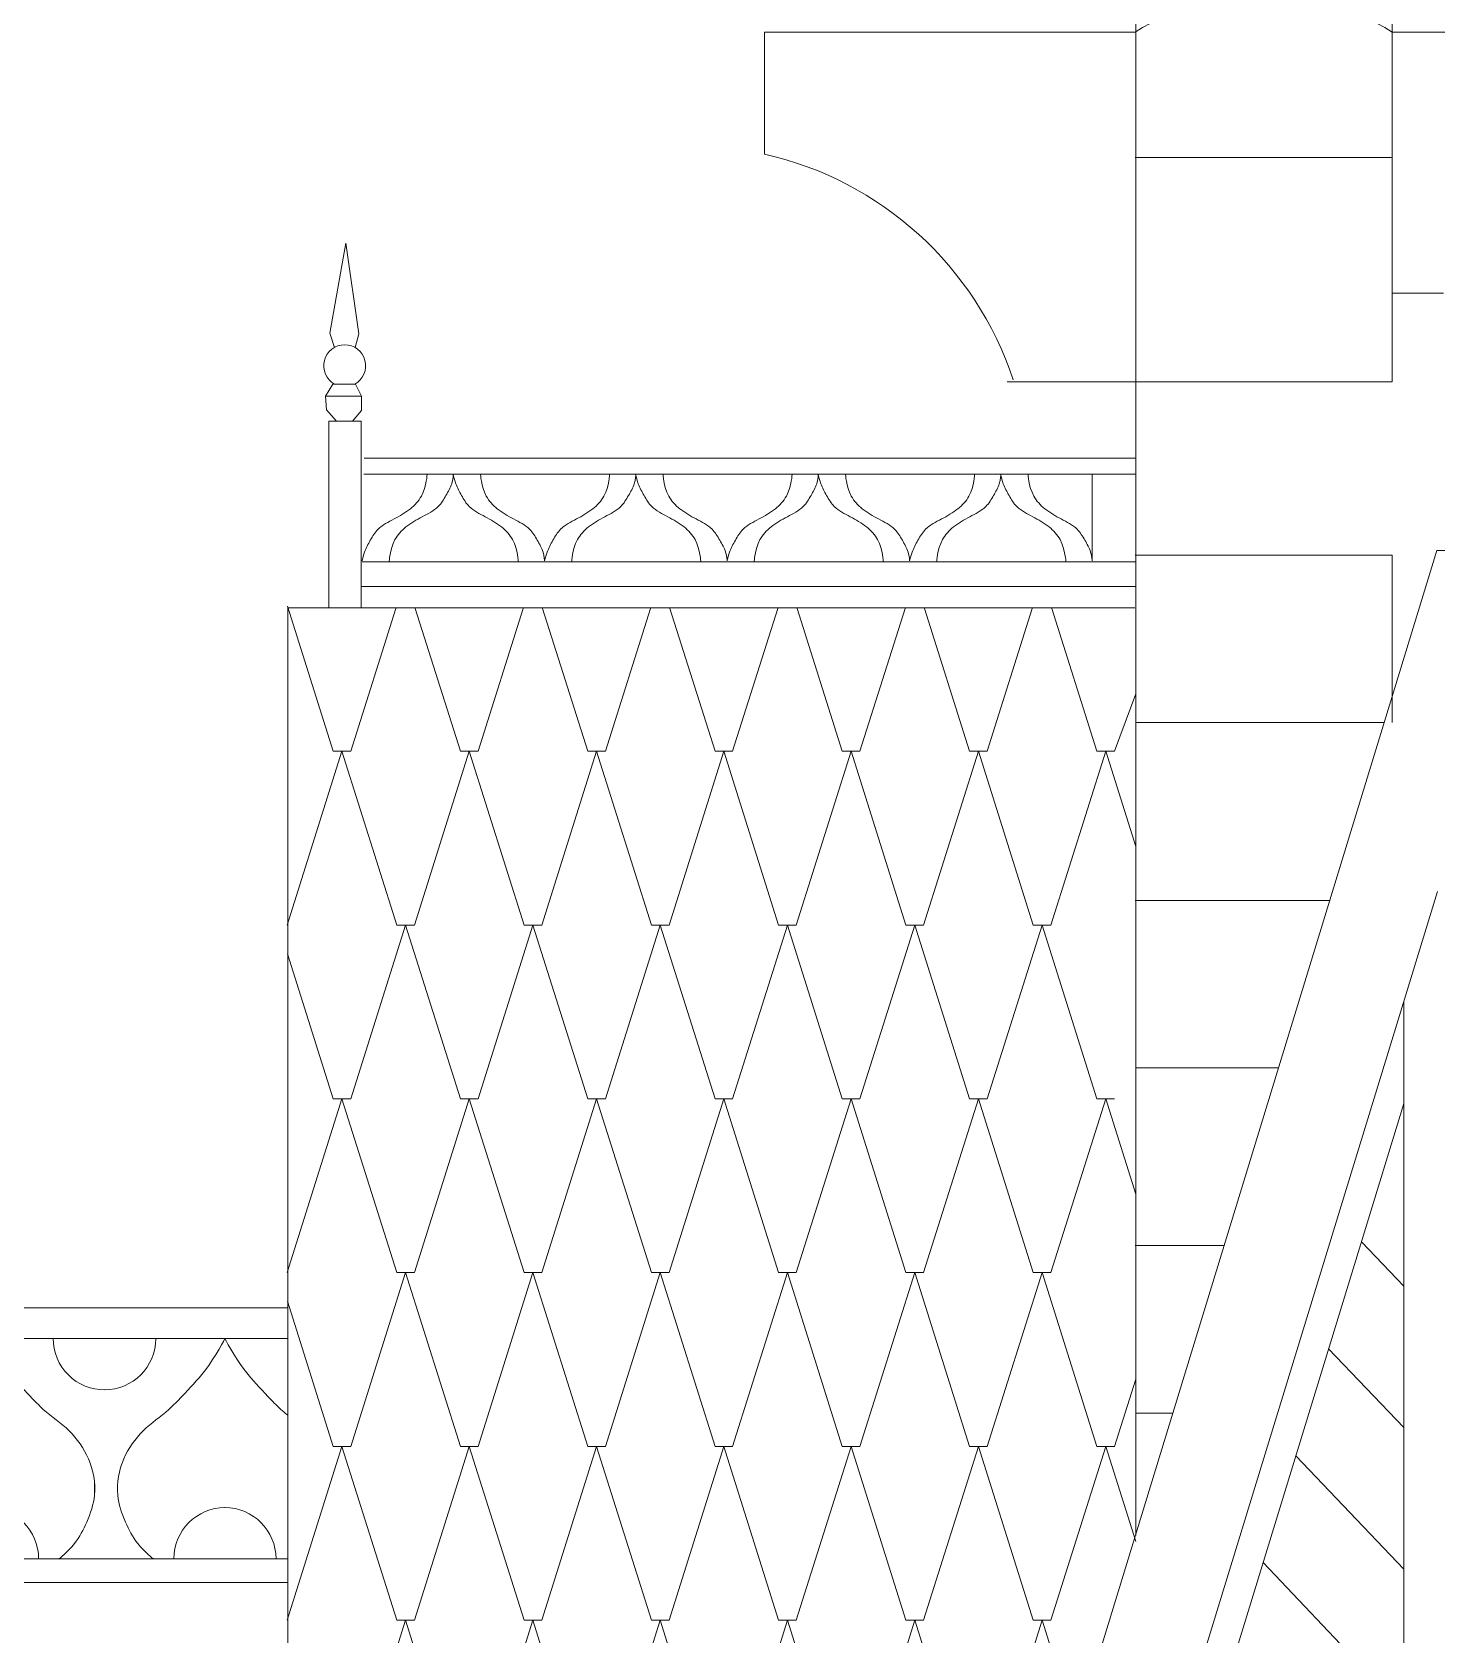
# Model space of a CAD drawing. Header units: millimetres. Extents: x 2399 to 111977, y 1313 to 59551.
# Drawn here: x 92001 to 93640, y 41250 to 43119 of the extents above; entities that cross this region are included whole.
import ezdxf

# ---------------------------------------------------------------- set-up
doc = ezdxf.new("R2010")
doc.units = ezdxf.units.MM
doc.layers.add('Basement level', color=252, linetype='Continuous', lineweight=13)
doc.layers.add('main line', color=7, linetype='Continuous', lineweight=13)
doc.layers.add('hatch1', color=7, linetype='Continuous', lineweight=20, true_color=0x6a6a6a)

msp = doc.modelspace()

# ---------------------------------------------------------------- linework, layer by layer
at = {"layer": 'Basement level', "color": 252, "linetype": 'Continuous', "lineweight": 13}
msp.add_line((93264.144, 42280.4287), (93288.8886, 42347.496), dxfattribs=at)
at = {"layer": 'hatch1', "color": 251, "linetype": 'Continuous', "lineweight": 20, "true_color": 0x6a6a6a}
for p, q in [((92299.2195, 42449.6758), (92352.6271, 42280.4287)), ((92425.8095, 42447.0881), (92373.2185, 42280.4287)), ((92448.5237, 42447.0881), (92501.1147, 42280.4287)), ((92574.2971, 42447.0881), (92521.706, 42280.4287)), ((92597.0113, 42447.0881), (92649.6023, 42280.4287)), ((92722.7847, 42447.0881), (92670.1936, 42280.4287)), ((92745.4989, 42447.0881), (92798.0899, 42280.4287)), ((92871.2722, 42447.0881), (92818.6812, 42280.4287)), ((92893.9865, 42447.0881), (92946.5775, 42280.4287)), ((93019.7598, 42447.0881), (92967.1688, 42280.4287)), ((93042.474, 42447.0881), (93095.0651, 42280.4287)), ((93168.2474, 42447.0881), (93115.6564, 42280.4287)), ((93190.9616, 42447.0881), (93243.5527, 42280.4287)), ((92362.9228, 42280.4287), (92298.9747, 42077.779)), ((92373.2185, 42280.4287), (92352.6271, 42280.4287)), ((92362.9228, 42280.4287), (92426.8709, 42077.779)), ((92511.4104, 42280.4287), (92447.4622, 42077.779)), ((92521.706, 42280.4287), (92501.1147, 42280.4287)), ((92511.4104, 42280.4287), (92575.3585, 42077.779)), ((92659.898, 42280.4287), (92595.9498, 42077.779)), ((92670.1936, 42280.4287), (92649.6023, 42280.4287)), ((92659.898, 42280.4287), (92723.8461, 42077.779)), ((92808.3856, 42280.4287), (92744.4374, 42077.779)), ((92818.6812, 42280.4287), (92798.0899, 42280.4287)), ((92808.3856, 42280.4287), (92872.3337, 42077.779)), ((92956.8731, 42280.4287), (92892.925, 42077.779)), ((92967.1688, 42280.4287), (92946.5775, 42280.4287)), ((92956.8731, 42280.4287), (93020.8213, 42077.779)), ((93105.3607, 42280.4287), (93041.4126, 42077.779)), ((93115.6564, 42280.4287), (93095.0651, 42280.4287)), ((93105.3607, 42280.4287), (93169.3089, 42077.779)), ((93253.8483, 42280.4287), (93189.9002, 42077.779)), ((93264.144, 42280.4287), (93243.5527, 42280.4287)), ((93253.8483, 42280.4287), (93288.8886, 42169.387)), ((92437.1666, 42077.779), (92373.2185, 41875.1293)), ((92447.4622, 42077.779), (92426.8709, 42077.779)), ((92437.1666, 42077.779), (92501.1147, 41875.1293)), ((92585.6542, 42077.779), (92521.706, 41875.1293)), ((92595.9498, 42077.779), (92575.3585, 42077.779)), ((92585.6542, 42077.779), (92649.6023, 41875.1293)), ((92734.1418, 42077.779), (92670.1936, 41875.1293)), ((92744.4374, 42077.779), (92723.8461, 42077.779)), ((92734.1418, 42077.779), (92798.0899, 41875.1293)), ((92882.6294, 42077.779), (92818.6812, 41875.1293)), ((92892.925, 42077.779), (92872.3337, 42077.779)), ((92882.6294, 42077.779), (92946.5775, 41875.1293)), ((93031.1169, 42077.779), (92967.1688, 41875.1293)), ((93041.4126, 42077.779), (93020.8213, 42077.779)), ((93031.1169, 42077.779), (93095.0651, 41875.1293)), ((93179.6045, 42077.779), (93115.6564, 41875.1293)), ((93189.9002, 42077.779), (93169.3089, 42077.779)), ((93179.6045, 42077.779), (93243.5527, 41875.1293)), ((92299.2195, 42044.3764), (92352.6271, 41875.1293)), ((92362.9228, 41875.1293), (92298.9747, 41672.4796)), ((92373.2185, 41875.1293), (92352.6271, 41875.1293)), ((92362.9228, 41875.1293), (92426.8709, 41672.4796)), ((92511.4104, 41875.1293), (92447.4622, 41672.4796)), ((92521.706, 41875.1293), (92501.1147, 41875.1293)), ((92511.4104, 41875.1293), (92575.3585, 41672.4796)), ((92659.898, 41875.1293), (92595.9498, 41672.4796)), ((92670.1936, 41875.1293), (92649.6023, 41875.1293)), ((92659.898, 41875.1293), (92723.8461, 41672.4796)), ((92808.3856, 41875.1293), (92744.4374, 41672.4796)), ((92818.6812, 41875.1293), (92798.0899, 41875.1293)), ((92808.3856, 41875.1293), (92872.3337, 41672.4796)), ((92956.8731, 41875.1293), (92892.925, 41672.4796)), ((92967.1688, 41875.1293), (92946.5775, 41875.1293)), ((92956.8731, 41875.1293), (93020.8213, 41672.4796)), ((93105.3607, 41875.1293), (93041.4126, 41672.4796)), ((93115.6564, 41875.1293), (93095.0651, 41875.1293)), ((93105.3607, 41875.1293), (93169.3089, 41672.4796)), ((93253.8483, 41875.1293), (93189.9002, 41672.4796)), ((93264.144, 41875.1293), (93243.5527, 41875.1293)), ((93253.8483, 41875.1293), (93288.8886, 41764.0876)), ((92437.1666, 41672.4796), (92373.2185, 41469.8299)), ((92447.4622, 41672.4796), (92426.8709, 41672.4796)), ((92437.1666, 41672.4796), (92501.1147, 41469.8299)), ((92585.6542, 41672.4796), (92521.706, 41469.8299)), ((92595.9498, 41672.4796), (92575.3585, 41672.4796)), ((92585.6542, 41672.4796), (92649.6023, 41469.8299)), ((92734.1418, 41672.4796), (92670.1936, 41469.8299)), ((92744.4374, 41672.4796), (92723.8461, 41672.4796)), ((92734.1418, 41672.4796), (92798.0899, 41469.8299)), ((92882.6294, 41672.4796), (92818.6812, 41469.8299)), ((92892.925, 41672.4796), (92872.3337, 41672.4796)), ((92882.6294, 41672.4796), (92882.3233, 41671.5096)), ((92882.6294, 41672.4796), (92882.8636, 41671.7372)), ((92882.6294, 41672.4796), (92946.5775, 41469.8299)), ((93031.1169, 41672.4796), (92967.1688, 41469.8299)), ((93041.4126, 41672.4796), (93020.8213, 41672.4796)), ((93031.1169, 41672.4796), (93095.0651, 41469.8299)), ((93179.6045, 41672.4796), (93115.6564, 41469.8299)), ((93189.9002, 41672.4796), (93169.3089, 41672.4796)), ((93179.6045, 41672.4796), (93243.5527, 41469.8299)), ((92299.2195, 41639.0771), (92352.6271, 41469.8299)), ((93288.8886, 41548.245), (93264.144, 41469.8299)), ((92362.9228, 41469.8299), (92298.9747, 41267.1802)), ((92373.2185, 41469.8299), (92352.6271, 41469.8299)), ((92362.9228, 41469.8299), (92426.8709, 41267.1802)), ((92511.4104, 41469.8299), (92447.4622, 41267.1802)), ((92521.706, 41469.8299), (92501.1147, 41469.8299)), ((92511.4104, 41469.8299), (92575.3585, 41267.1802)), ((92659.898, 41469.8299), (92595.9498, 41267.1802)), ((92670.1936, 41469.8299), (92649.6023, 41469.8299)), ((92659.898, 41469.8299), (92723.8461, 41267.1802)), ((92808.3856, 41469.8299), (92744.4374, 41267.1802)), ((92818.6812, 41469.8299), (92798.0899, 41469.8299)), ((92808.3856, 41469.8299), (92872.3337, 41267.1802)), ((92956.8731, 41469.8299), (92892.925, 41267.1802)), ((92967.1688, 41469.8299), (92946.5775, 41469.8299)), ((92956.8731, 41469.8299), (93020.8213, 41267.1802)), ((93105.3607, 41469.8299), (93041.4126, 41267.1802)), ((93115.6564, 41469.8299), (93095.0651, 41469.8299)), ((93105.3607, 41469.8299), (93169.3089, 41267.1802)), ((93253.8483, 41469.8299), (93189.9002, 41267.1802)), ((93264.144, 41469.8299), (93243.5527, 41469.8299)), ((93253.8483, 41469.8299), (93288.8886, 41358.7882)), ((92437.1666, 41267.1802), (92373.2185, 41064.5305)), ((92447.4622, 41267.1802), (92426.8709, 41267.1802)), ((92437.1666, 41267.1802), (92501.1147, 41064.5305)), ((92585.6542, 41267.1802), (92521.706, 41064.5305)), ((92595.9498, 41267.1802), (92575.3585, 41267.1802)), ((92585.6542, 41267.1802), (92649.6023, 41064.5305)), ((92734.1418, 41267.1802), (92670.1936, 41064.5305)), ((92744.4374, 41267.1802), (92723.8461, 41267.1802)), ((92734.1418, 41267.1802), (92798.0899, 41064.5305)), ((92882.6294, 41267.1802), (92818.6812, 41064.5305)), ((92892.925, 41267.1802), (92872.3337, 41267.1802)), ((92882.6294, 41267.1802), (92882.3233, 41266.2103)), ((92882.6294, 41267.1802), (92946.5775, 41064.5305)), ((92882.6294, 41267.1802), (92882.8636, 41266.4378)), ((93031.1169, 41267.1802), (92967.1688, 41064.5305)), ((93041.4126, 41267.1802), (93020.8213, 41267.1802)), ((93031.1169, 41267.1802), (93095.0651, 41064.5305)), ((93179.6045, 41267.1802), (93115.6564, 41064.5305)), ((93189.9002, 41267.1802), (93169.3089, 41267.1802)), ((93179.6045, 41267.1802), (93243.5527, 41064.5305))]:
    msp.add_line(p, q, dxfattribs=at)
for points in [[(92386.4438, 42502.447), (92386.4438, 42502.447), (92387.5058, 42507.7199), (92389.3591, 42512.7416), (92391.1316, 42517.5444), (92393.517, 42522.0891), (92396.0277, 42526.5552), (92398.6142, 42531.1561), (92401.3255, 42535.7166), (92405.078, 42539.4161), (92410.3395, 42544.6033), (92417.1248, 42547.8217), (92423.6549, 42551.3244), (92430.2657, 42554.8704), (92436.864, 42558.532), (92442.7082, 42563.2327), (92447.8492, 42567.3678), (92452.4321, 42572.194), (92455.5691, 42577.9989), (92461.9378, 42589.7843), (92462.2377, 42603.7208), (92462.2377, 42603.7208)], [(92492.8119, 42602.8113), (92492.8119, 42602.8113), (92492.5194, 42597.5189), (92490.9639, 42592.5167), (92489.4419, 42587.6221), (92486.8663, 42583.1478), (92484.2953, 42578.7031), (92481.653, 42574.1351), (92478.9855, 42569.5508), (92475.245, 42565.8421), (92469.9982, 42560.64), (92463.1982, 42557.4365), (92456.6681, 42553.9338), (92450.0572, 42550.3879), (92443.4589, 42546.7262), (92437.6148, 42542.0256), (92432.4738, 42537.8904), (92427.8908, 42533.0643), (92424.7539, 42527.2593), (92418.3852, 42515.4739), (92418.0852, 42501.5374), (92418.0852, 42501.5374)], [(92492.8119, 42602.8113), (92492.8119, 42602.8113), (92493.8739, 42597.5384), (92495.7272, 42592.5167), (92497.4997, 42587.7139), (92499.8852, 42583.1691), (92502.3958, 42578.7031), (92504.9823, 42574.1022), (92507.6937, 42569.5416), (92511.4461, 42565.8421), (92516.7077, 42560.6549), (92523.493, 42557.4365), (92530.0231, 42553.9338), (92536.6339, 42550.3879), (92543.2322, 42546.7262), (92549.0763, 42542.0256), (92554.2173, 42537.8904), (92558.8003, 42533.0643), (92561.9372, 42527.2593), (92568.3059, 42515.4739), (92568.6059, 42501.5374), (92568.6059, 42501.5374)], [(92599.3422, 42502.447), (92599.3422, 42502.447), (92599.0496, 42507.7393), (92597.4942, 42512.7416), (92595.9722, 42517.6361), (92593.3966, 42522.1104), (92590.8255, 42526.5552), (92588.1832, 42531.1231), (92585.5158, 42535.7074), (92581.7752, 42539.4161), (92576.5285, 42544.6182), (92569.7284, 42547.8217), (92563.1983, 42551.3244), (92556.5875, 42554.8704), (92549.9892, 42558.532), (92544.1451, 42563.2327), (92539.0041, 42567.3678), (92534.4211, 42572.194), (92531.2841, 42577.9989), (92524.9154, 42589.7843), (92524.6155, 42603.7208), (92524.6155, 42603.7208)], [(92599.3422, 42502.447), (92599.3422, 42502.447), (92600.4042, 42507.7199), (92602.2575, 42512.7416), (92604.03, 42517.5444), (92606.4154, 42522.0891), (92608.9261, 42526.5552), (92611.5126, 42531.1561), (92614.2239, 42535.7166), (92617.9764, 42539.4161), (92623.2379, 42544.6033), (92630.0232, 42547.8217), (92636.5533, 42551.3244), (92643.1641, 42554.8704), (92649.7624, 42558.532), (92655.6065, 42563.2327), (92660.7475, 42567.3678), (92665.3305, 42572.194), (92668.4675, 42577.9989), (92674.8362, 42589.7843), (92675.1361, 42603.7208), (92675.1361, 42603.7208)], [(92705.7103, 42602.8113), (92705.7103, 42602.8113), (92705.4177, 42597.5189), (92703.8623, 42592.5167), (92702.3403, 42587.6221), (92699.7647, 42583.1478), (92697.1937, 42578.7031), (92694.5514, 42574.1351), (92691.8839, 42569.5508), (92688.1434, 42565.8421), (92682.8966, 42560.64), (92676.0965, 42557.4365), (92669.5664, 42553.9338), (92662.9556, 42550.3879), (92656.3573, 42546.7262), (92650.5132, 42542.0256), (92645.3722, 42537.8904), (92640.7892, 42533.0643), (92637.6523, 42527.2593), (92631.2836, 42515.4739), (92630.9836, 42501.5374), (92630.9836, 42501.5374)], [(92705.7103, 42602.8113), (92705.7103, 42602.8113), (92706.7723, 42597.5384), (92708.6256, 42592.5167), (92710.3981, 42587.7139), (92712.7835, 42583.1691), (92715.2942, 42578.7031), (92717.8807, 42574.1022), (92720.5921, 42569.5416), (92724.3445, 42565.8421), (92729.606, 42560.6549), (92736.3913, 42557.4365), (92742.9214, 42553.9338), (92749.5323, 42550.3879), (92756.1306, 42546.7262), (92761.9747, 42542.0256), (92767.1157, 42537.8904), (92771.6987, 42533.0643), (92774.8356, 42527.2593), (92781.2043, 42515.4739), (92781.5043, 42501.5374), (92781.5043, 42501.5374)], [(92812.2406, 42502.447), (92812.2406, 42502.447), (92811.948, 42507.7393), (92810.3925, 42512.7416), (92808.8706, 42517.6361), (92806.295, 42522.1104), (92803.7239, 42526.5552), (92801.0816, 42531.1231), (92798.4142, 42535.7074), (92794.6736, 42539.4161), (92789.4268, 42544.6182), (92782.6268, 42547.8217), (92776.0967, 42551.3244), (92769.4859, 42554.8704), (92762.8876, 42558.532), (92757.0435, 42563.2327), (92751.9025, 42567.3678), (92747.3195, 42572.194), (92744.1825, 42577.9989), (92737.8138, 42589.7843), (92737.5139, 42603.7208), (92737.5139, 42603.7208)], [(92812.2406, 42502.447), (92812.2406, 42502.447), (92813.3025, 42507.7199), (92815.1559, 42512.7416), (92816.9284, 42517.5444), (92819.3138, 42522.0891), (92821.8245, 42526.5552), (92824.411, 42531.1561), (92827.1223, 42535.7166), (92830.8748, 42539.4161), (92836.1363, 42544.6033), (92842.9216, 42547.8217), (92849.4517, 42551.3244), (92856.0625, 42554.8704), (92862.6608, 42558.532), (92868.5049, 42563.2327), (92873.6459, 42567.3678), (92878.2289, 42572.194), (92881.3659, 42577.9989), (92887.7346, 42589.7843), (92888.0345, 42603.7208), (92888.0345, 42603.7208)], [(92918.6087, 42602.8113), (92918.6087, 42602.8113), (92918.3161, 42597.5189), (92916.7607, 42592.5167), (92915.2387, 42587.6221), (92912.6631, 42583.1478), (92910.092, 42578.7031), (92907.4497, 42574.1351), (92904.7823, 42569.5508), (92901.0417, 42565.8421), (92895.795, 42560.64), (92888.9949, 42557.4365), (92882.4648, 42553.9338), (92875.854, 42550.3879), (92869.2557, 42546.7262), (92863.4116, 42542.0256), (92858.2706, 42537.8904), (92853.6876, 42533.0643), (92850.5507, 42527.2593), (92844.182, 42515.4739), (92843.882, 42501.5374), (92843.882, 42501.5374)], [(92918.6087, 42602.8113), (92918.6087, 42602.8113), (92919.6707, 42597.5384), (92921.524, 42592.5167), (92923.2965, 42587.7139), (92925.6819, 42583.1691), (92928.1926, 42578.7031), (92930.7791, 42574.1022), (92933.4904, 42569.5416), (92937.2429, 42565.8421), (92942.5044, 42560.6549), (92949.2897, 42557.4365), (92955.8198, 42553.9338), (92962.4306, 42550.3879), (92969.0289, 42546.7262), (92974.8731, 42542.0256), (92980.014, 42537.8904), (92984.597, 42533.0643), (92987.734, 42527.2593), (92994.1027, 42515.4739), (92994.4026, 42501.5374), (92994.4026, 42501.5374)], [(93025.139, 42502.447), (93025.139, 42502.447), (93024.8464, 42507.7393), (93023.2909, 42512.7416), (93021.769, 42517.6361), (93019.1934, 42522.1104), (93016.6223, 42526.5552), (93013.98, 42531.1231), (93011.3126, 42535.7074), (93007.572, 42539.4161), (93002.3252, 42544.6182), (92995.5252, 42547.8217), (92988.9951, 42551.3244), (92982.3843, 42554.8704), (92975.786, 42558.532), (92969.9418, 42563.2327), (92964.8009, 42567.3678), (92960.2179, 42572.194), (92957.0809, 42577.9989), (92950.7122, 42589.7843), (92950.4123, 42603.7208), (92950.4123, 42603.7208)], [(93025.139, 42502.447), (93025.139, 42502.447), (93026.2009, 42507.7199), (93028.0542, 42512.7416), (93029.8267, 42517.5444), (93032.2122, 42522.0891), (93034.7229, 42526.5552), (93037.3093, 42531.1561), (93040.0207, 42535.7166), (93043.7732, 42539.4161), (93049.0347, 42544.6033), (93055.82, 42547.8217), (93062.3501, 42551.3244), (93068.9609, 42554.8704), (93075.5592, 42558.532), (93081.4033, 42563.2327), (93086.5443, 42567.3678), (93091.1273, 42572.194), (93094.2643, 42577.9989), (93100.633, 42589.7843), (93100.9329, 42603.7208), (93100.9329, 42603.7208)], [(93131.5071, 42602.8113), (93131.5071, 42602.8113), (93131.2145, 42597.5189), (93129.6591, 42592.5167), (93128.1371, 42587.6221), (93125.5615, 42583.1478), (93122.9904, 42578.7031), (93120.3481, 42574.1351), (93117.6807, 42569.5508), (93113.9401, 42565.8421), (93108.6934, 42560.64), (93101.8933, 42557.4365), (93095.3632, 42553.9338), (93088.7524, 42550.3879), (93082.1541, 42546.7262), (93076.31, 42542.0256), (93071.169, 42537.8904), (93066.586, 42533.0643), (93063.449, 42527.2593), (93057.0803, 42515.4739), (93056.7804, 42501.5374), (93056.7804, 42501.5374)], [(93131.5071, 42602.8113), (93131.5071, 42602.8113), (93132.5691, 42597.5384), (93134.4224, 42592.5167), (93136.1949, 42587.7139), (93138.5803, 42583.1691), (93141.091, 42578.7031), (93143.6775, 42574.1022), (93146.3888, 42569.5416), (93150.1413, 42565.8421), (93155.4028, 42560.6549), (93162.1881, 42557.4365), (93168.7182, 42553.9338), (93175.329, 42550.3879), (93181.9273, 42546.7262), (93187.7714, 42542.0256), (93192.9124, 42537.8904), (93197.4954, 42533.0643), (93200.6324, 42527.2593), (93207.0011, 42515.4739), (93207.301, 42501.5374), (93207.301, 42501.5374)], [(93238.0373, 42502.447), (93238.0373, 42502.447), (93237.7448, 42507.7393), (93236.1893, 42512.7416), (93234.6673, 42517.6361), (93232.0917, 42522.1104), (93229.5207, 42526.5552), (93226.8784, 42531.1231), (93224.2109, 42535.7074), (93220.4704, 42539.4161), (93215.2236, 42544.6182), (93208.4236, 42547.8217), (93201.8935, 42551.3244), (93195.2827, 42554.8704), (93188.6843, 42558.532), (93182.8402, 42563.2327), (93177.6992, 42567.3678), (93173.1162, 42572.194), (93169.9793, 42577.9989), (93163.6106, 42589.7843), (93163.3107, 42603.7208), (93163.3107, 42603.7208)]]:
    msp.add_open_spline(points, degree=3, knots=[0, 0, 0, 0, 1, 1, 1, 2, 2, 2, 3, 3, 3, 4, 4, 4, 5, 5, 5, 6, 6, 6, 7, 7, 7, 7], dxfattribs=at)
at = {"layer": 'main line', "color": 7, "linetype": 'Continuous', "lineweight": 13}
for p, q in [((93288.8886, 41366.0396), (93288.8886, 43484.1973)), ((93588.0987, 43428.5804), (93588.0987, 42711.3893)), ((93588.0987, 43215.7717), (93588.0987, 43020.7197)), ((93288.0987, 43119.1472), (92855.7544, 43119.1472)), ((92855.7544, 43119.1472), (92855.7544, 42976.9034)), ((93588.0987, 43119.1472), (94296.7313, 43119.1472)), ((93588.0987, 43010.8402), (93588.0987, 42815.6164)), ((93588.0987, 42972.7751), (93288.0987, 42972.7751)), ((92348.8853, 42767.9907), (92367.6435, 42872.8837)), ((92367.6435, 42872.8837), (92382.5735, 42767.2251)), ((93588.0987, 42814.7289), (93647.9049, 42814.7289)), ((92354.2636, 42751.4954), (92348.8853, 42767.9907)), ((92382.5735, 42767.2251), (92378.3378, 42751.2823)), ((93138.945, 42711.3893), (93288.0987, 42711.3893)), ((93288.0987, 42711.3893), (93588.0987, 42711.3893)), ((92343.9086, 42694.489), (92352.3307, 42708.6534)), ((92343.9086, 42694.489), (92385.6361, 42694.489)), ((92345.0571, 42678.7934), (92343.9086, 42694.489)), ((92352.3307, 42708.6534), (92378.7453, 42708.6534)), ((92378.7453, 42708.6534), (92385.6361, 42694.489)), ((92385.6361, 42694.489), (92385.6361, 42678.0277)), ((92356.5417, 42665.2879), (92345.0571, 42678.7934)), ((92385.6361, 42678.0277), (92375.2999, 42665.2879)), ((92385.2095, 42665.2879), (92347.6635, 42665.2879)), ((92347.6635, 42665.2879), (92347.6635, 42447.8915)), ((92385.2095, 42447.8915), (92385.2095, 42665.2879)), ((92388.7511, 42622.2697), (93289.3004, 42622.2697)), ((92388.434, 42603.7208), (92462.2377, 42603.7208)), ((92388.434, 42603.7208), (93289.3004, 42603.7208)), ((92388.434, 42603.7208), (92675.1361, 42603.7208)), ((92388.434, 42603.7208), (93289.3004, 42603.7208)), ((92388.434, 42603.7208), (92888.0345, 42603.7208)), ((92388.434, 42603.7208), (93100.9329, 42603.7208)), ((92388.434, 42603.7208), (93289.3004, 42603.7208)), ((92388.434, 42603.7208), (93289.3004, 42603.7208)), ((92388.434, 42603.7208), (93289.3004, 42603.7208)), ((92388.434, 42603.7208), (93289.3004, 42603.7208)), ((92388.434, 42603.7208), (93289.3004, 42603.7208)), ((92388.434, 42603.7208), (93289.3004, 42603.7208)), ((92388.434, 42603.7208), (93289.3004, 42603.7208)), ((92388.434, 42603.7208), (93289.3004, 42603.7208)), ((92388.434, 42603.7208), (93289.3004, 42603.7208)), ((93238.0373, 42502.447), (93238.0373, 42603.7208)), ((93240.454, 41209.559), (93640.2385, 42514.7431)), ((93588.0987, 42509.1271), (93288.0987, 42509.1271)), ((93588.0987, 42509.1271), (93588.0987, 42313.9033)), ((93640.2385, 42514.7431), (94058.7891, 42514.7431)), ((92386.6873, 42501.5374), (93289.3004, 42501.5374)), ((92386.6873, 42501.5374), (93289.3004, 42501.5374)), ((92386.6873, 42501.5374), (93289.3004, 42501.5374)), ((92386.6873, 42501.5374), (93289.3004, 42501.5374)), ((92386.6873, 42501.5374), (92781.5043, 42501.5374)), ((92386.6873, 42501.5374), (92994.4026, 42501.5374)), ((92386.6873, 42501.5374), (93207.301, 42501.5374)), ((92386.6873, 42501.5374), (93289.3004, 42501.5374)), ((92386.1922, 42472.5777), (93289.3004, 42472.5777)), ((92386.1922, 42472.5777), (93289.3004, 42472.5777)), ((93287.8533, 42447.8915), (92299.6312, 42447.8915)), ((92299.6312, 42447.8915), (92299.6312, 40545.2047)), ((93579.2241, 42313.9033), (93288.8886, 42313.9033)), ((93362.8185, 41209.559), (93640.7424, 42116.9022)), ((93515.7129, 42106.5571), (93288.0987, 42106.5571)), ((93601.4773, 41988.7128), (93601.4773, 40986.0866)), ((93455.9149, 41911.3333), (93288.8886, 41911.3333)), ((93399.3, 41209.559), (93601.4773, 41869.6111)), ((93392.4037, 41703.9872), (93288.0987, 41703.9872)), ((93552.1309, 41708.509), (93601.4773, 41656.6193)), ((92299.6312, 41631.5933), (91053.5277, 41631.5933)), ((92299.6312, 41595.7739), (91053.5277, 41595.7739)), ((93513.9232, 41583.7715), (93601.4773, 41491.7049)), ((93332.6056, 41508.7634), (93288.8886, 41508.7634)), ((93475.7154, 41459.034), (93601.4773, 41326.7905)), ((92074.293, 41412.8557), (92074.293, 41428.1147)), ((91053.5277, 41338.6781), (92299.6312, 41338.6781)), ((93437.5077, 41334.2965), (93601.4773, 41161.8762)), ((91053.5277, 41311.2743), (92299.6312, 41311.2743))]:
    msp.add_line(p, q, dxfattribs=at)
for centre, radius, start, end in [((93438.0987, 42874.3297), 287.116, 58.5041428, 121.4958572), ((92767.744, 42588.4066), 398.3411, 18.3305634, 77.2356167), ((92366.1122, 42730.0914), 24.4646, 298.8026305, 241.1973695), ((92085.8742, 41595.7739), 59.9168, 180, 270.7373388), ((92085.8742, 41595.7739), 59.9168, 270, 0), ((91949.293, 41338.6781), 59.814, 0, 180), ((92226.6456, 41338.6781), 59.814, 90, 180), ((92226.1847, 41338.6781), 59.814, 0, 90)]:
    msp.add_arc(centre, radius, start, end, dxfattribs=at)
for points, knots in [([(92032.7257, 41338.6781), (92032.7257, 41338.6781), (92043.026, 41346.4598), (92050.8899, 41356.484), (92056.8557, 41364.0886), (92061.4424, 41372.6601), (92065.296, 41381.5381), (92069.6526, 41391.5748), (92073.2377, 41401.9734), (92074.293, 41412.8557), (92075.704, 41427.4063), (92072.9562, 41442.003), (92067.1751, 41455.4477), (92061.9062, 41467.701), (92054.1701, 41478.7003), (92044.6264, 41488.018), (92035.2874, 41497.1357), (92024.2584, 41504.3289), (92014.5614, 41513.0721), (92009.296, 41517.8196), (92004.3936, 41522.9439), (91999.529, 41528.1046), (91990.4942, 41537.6892), (91981.256, 41547.1103), (91973.2222, 41557.5431), (91959.4458, 41575.4334), (91949.293, 41595.7739), (91949.293, 41595.7739)], [0, 0, 0, 0, 1, 1, 1, 2, 2, 2, 3, 3, 3, 4, 4, 4, 5, 5, 5, 6, 6, 6, 7, 7, 7, 8, 8, 8, 9, 9, 9, 9]), ([(92142.9825, 41338.6781), (92142.9825, 41338.6781), (92132.6821, 41346.4598), (92124.8182, 41356.484), (92118.8525, 41364.0886), (92114.2657, 41372.6601), (92110.4121, 41381.5381), (92106.0555, 41391.5748), (92102.4704, 41401.9734), (92101.4151, 41412.8557), (92100.0041, 41427.4063), (92102.752, 41442.003), (92108.5331, 41455.4477), (92113.8019, 41467.701), (92121.538, 41478.7003), (92131.0818, 41488.018), (92140.4207, 41497.1357), (92151.4497, 41504.3289), (92161.1467, 41513.0721), (92166.4121, 41517.8196), (92171.3145, 41522.9439), (92176.1791, 41528.1046), (92185.2139, 41537.6892), (92194.4521, 41547.1103), (92202.4859, 41557.5431), (92216.2624, 41575.4334), (92226.4151, 41595.7739), (92226.4151, 41595.7739)], [0, 0, 0, 0, 1, 1, 1, 2, 2, 2, 3, 3, 3, 4, 4, 4, 5, 5, 5, 6, 6, 6, 7, 7, 7, 8, 8, 8, 9, 9, 9, 9]), ([(92299.6312, 41506.3718), (92296.9258, 41508.5393), (92294.2578, 41510.7511), (92291.6836, 41513.0721), (92286.4181, 41517.8196), (92281.5157, 41522.9439), (92276.6511, 41528.1046), (92267.6163, 41537.6892), (92258.3781, 41547.1103), (92250.3443, 41557.5431), (92236.5679, 41575.4334), (92226.4151, 41595.7739), (92226.4151, 41595.7739)], [0, 0, 0, 0, 1, 1, 1, 2, 2, 2, 3, 3, 3, 4, 4, 4, 4])]:
    msp.add_open_spline(points, degree=3, knots=knots, dxfattribs=at)

doc.saveas('drawing.dxf')
